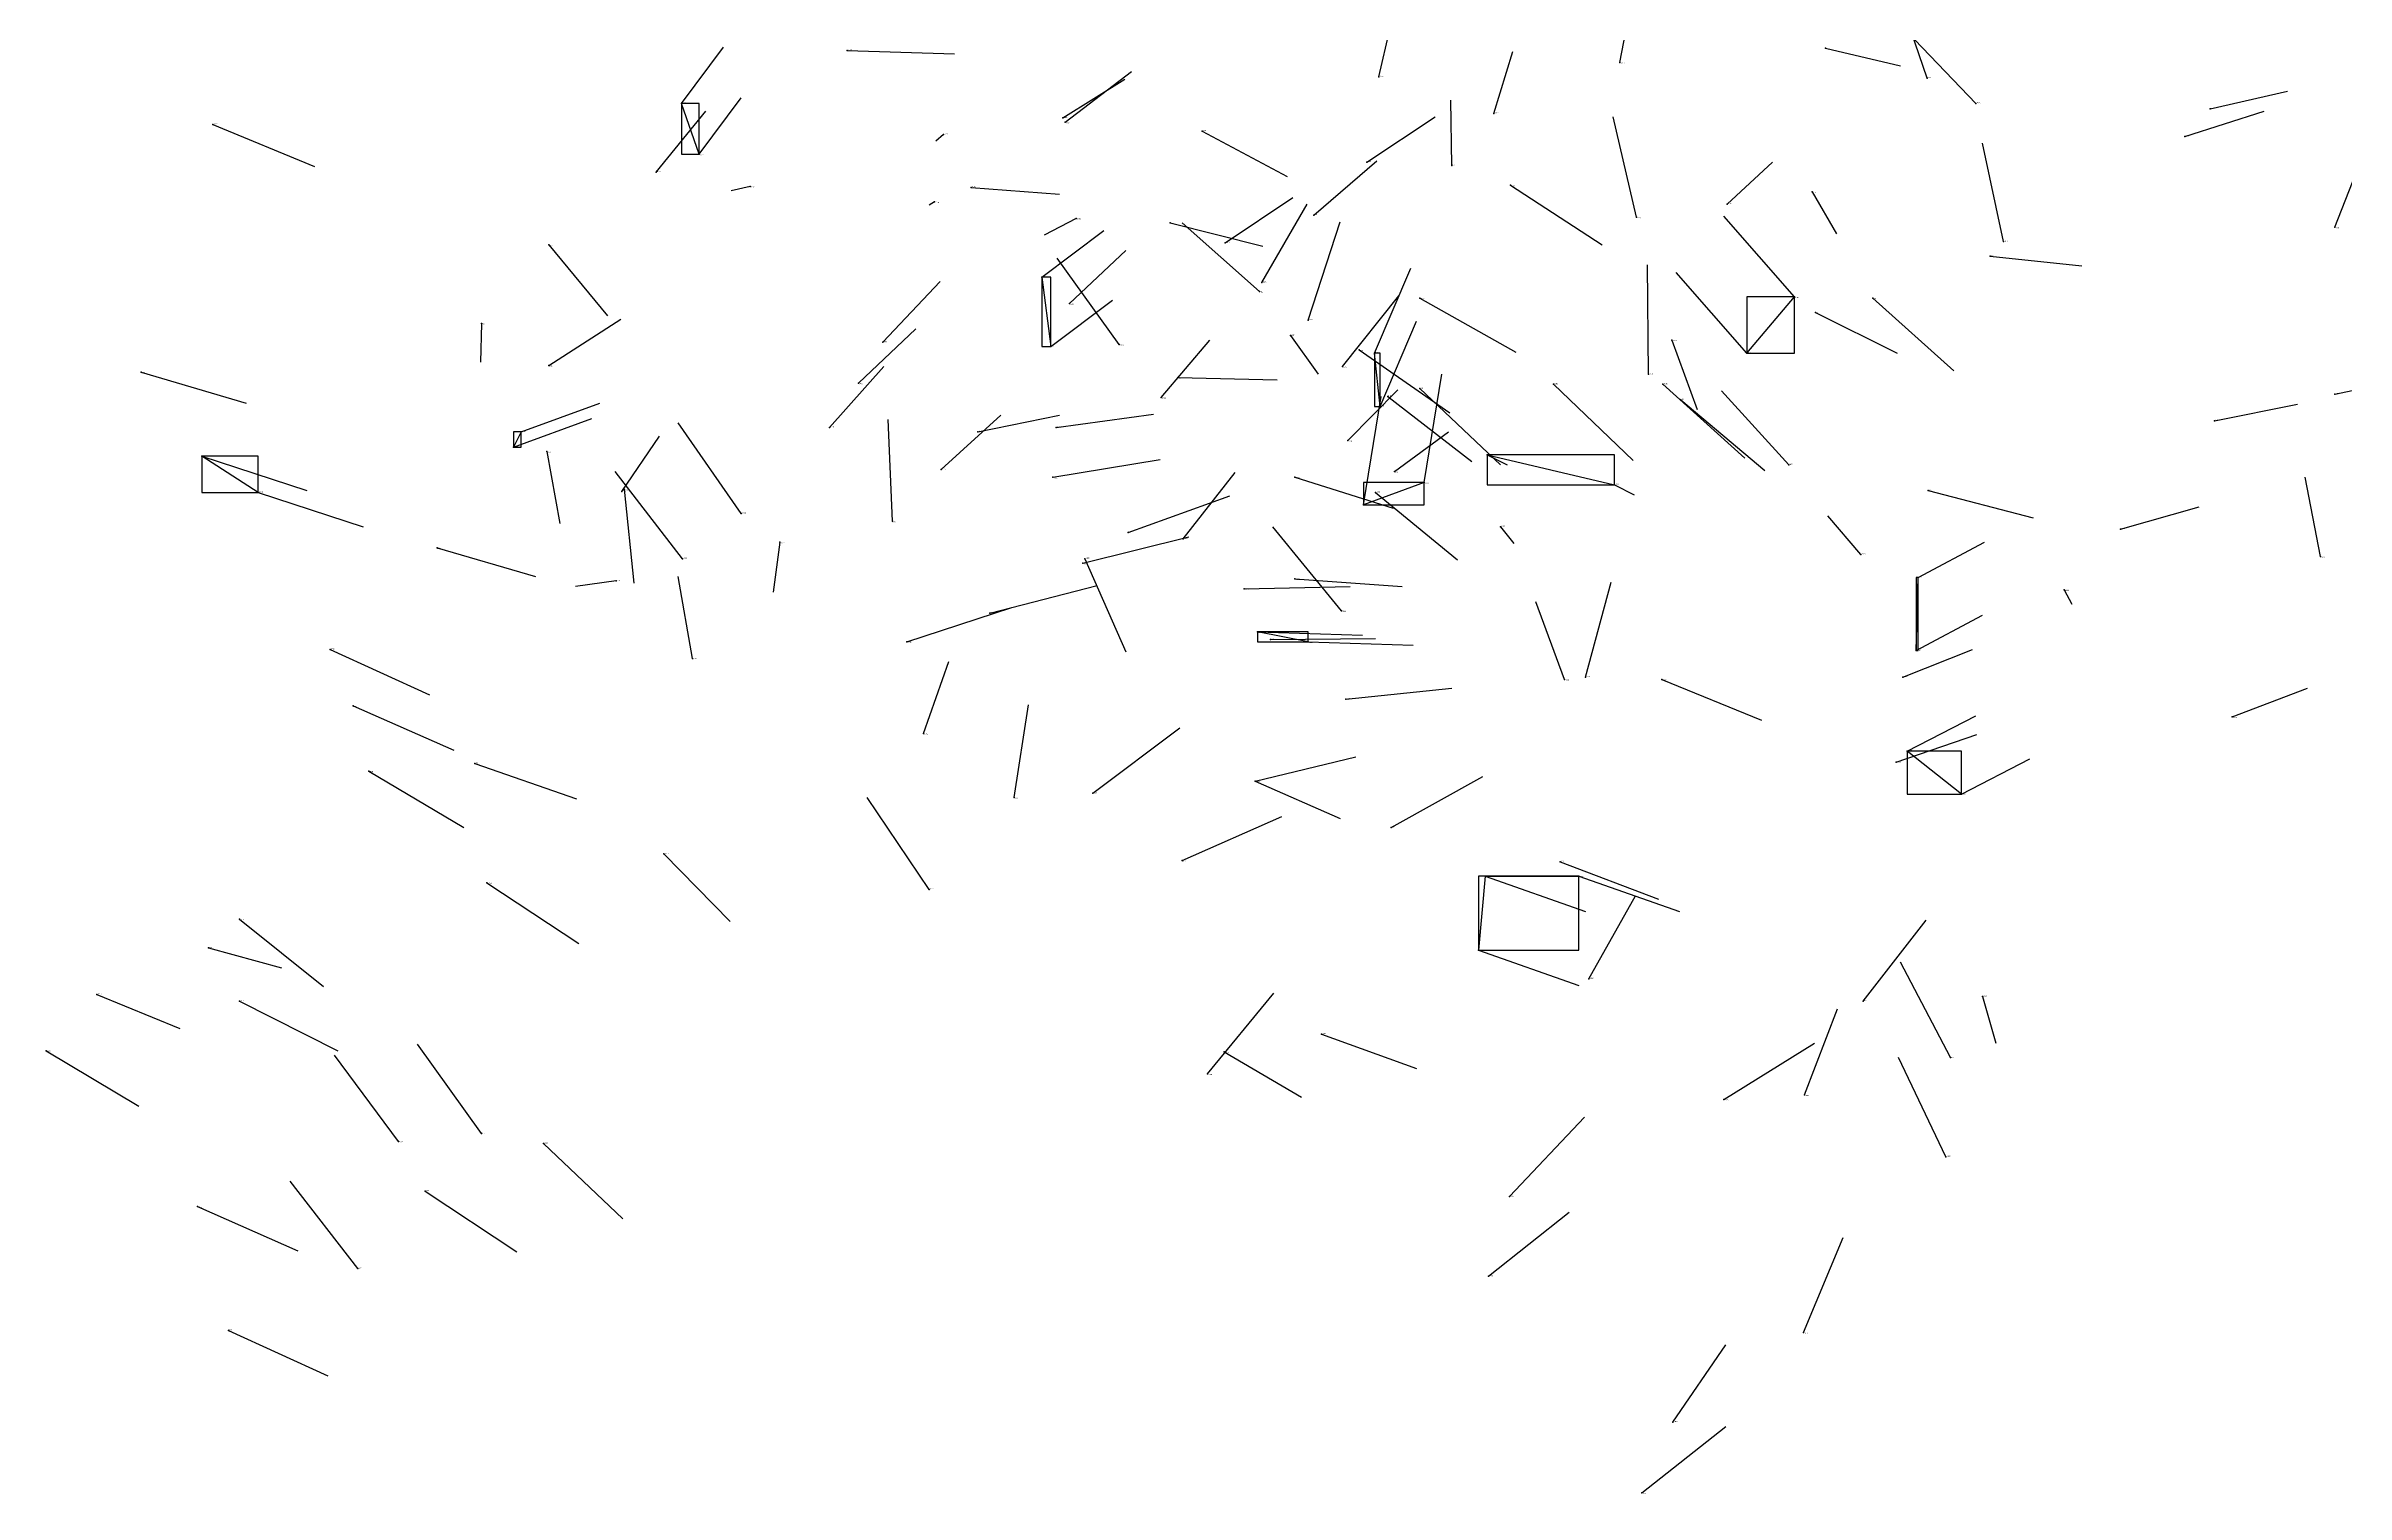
# Model space of a CAD drawing. Extents: x 59.1 to 70.8, y 600.3 to 605.1.
# Drawn here: x 61.205 to 63.286, y 600.986 to 602.296 of the extents above; entities that cross this region are included whole.
import ezdxf

# ---------------------------------------------------------------- set-up
doc = ezdxf.new("R2010")
doc.units = 0
for name, color, linetype in [('Clients', 3, 'CONTINUOUS'), ('Facilities', 3, 'CONTINUOUS'), ('Facilities_lines', 3, 'CONTINUOUS'), ('Min_max_boxes', 1, 'CONTINUOUS'), ('Normals', 1, 'CONTINUOUS'), ('Source_points', 5, 'CONTINUOUS'), ('Text', 3, 'CONTINUOUS')]:
    doc.layers.add(name, color=color, linetype=linetype)

msp = doc.modelspace()

# ---------------------------------------------------------------- linework, layer by layer
at = {"layer": 'Clients', "color": 5}
for p in [(61.78, 602.244, 458.805), (62.787, 602.069, 458.669), (62.114, 602.024, 458.801), (62.407, 602.018, 460.624), (61.346, 601.925, 459.551), (61.628, 601.933, 459.005), (62.624, 601.899, 461.866), (62.397, 601.881, 458.419), (62.899, 601.815, 460.509), (62.301, 601.766, 461.621), (62.889, 601.658, 460.493), (62.592, 601.545, 457.877), (62.501, 601.478, 457.822)]:
    msp.add_point(p, dxfattribs=at)
at = {"layer": 'Facilities', "color": 3}
for p in [(61.93, 602.292, 461.202), (62.815, 602.294, 460.371), (62.629, 602.281, 458.051), (62.411, 602.268, 461.742), (62.907, 602.267, 461.394), (62.125, 602.231, 458.5), (62.515, 602.235, 458.077), (62.951, 602.244, 461.004), (63.163, 602.239, 460.118), (61.356, 602.225, 459.602), (62.017, 602.216, 459.659), (62.127, 602.227, 458.425), (62.251, 602.219, 460.92), (63.14, 602.214, 460.165), (61.796, 602.198, 458.759), (62.4, 602.191, 458.307), (62.477, 602.188, 458.185), (61.757, 602.182, 458.833), (61.842, 602.169, 459.778), (62.042, 602.168, 459.497), (62.53, 602.17, 461.911), (62.009, 602.155, 459.75), (62.726, 602.153, 460.43), (62.803, 602.164, 461.878), (62.137, 602.14, 459.883), (62.222, 602.136, 461.732), (62.352, 602.143, 458.375), (62.644, 602.141, 461.227), (63.276, 602.132, 461.309), (61.66, 602.116, 459.534), (62.272, 602.118, 458.424), (62.964, 602.106, 460.396), (62.976, 602.119, 461.654), (62.106, 602.087, 458.8), (62.131, 602.063, 458.804), (62.303, 602.074, 460.029), (62.305, 602.082, 458.364), (62.448, 602.068, 461.451), (62.858, 602.068, 461.125), (61.599, 602.045, 459.723), (62.347, 602.048, 458.367), (62.806, 602.055, 460.506), (61.962, 602.028, 458.788), (62.176, 602.026, 460.082), (62.331, 602.034, 459.611), (62.393, 602.021, 461.694), (62.676, 602.03, 460.581), (61.291, 602.001, 459.679), (61.66, 602.007, 458.996), (62.378, 602.006, 458.521), (62.744, 602.018, 458.638), (61.94, 601.991, 458.681), (62.229, 601.996, 460.694), (62.419, 601.979, 461.135), (62.448, 601.986, 461.469), (62.569, 601.99, 461.728), (62.655, 601.999, 458.671), (62.668, 601.99, 461.32), (63.276, 601.981, 460.005), (62.214, 601.978, 458.758), (62.412, 601.97, 460.598), (62.684, 601.976, 461.249), (61.635, 601.947, 459.05), (61.914, 601.951, 458.726), (62.048, 601.947, 459.507), (62.119, 601.951, 460.671), (62.383, 601.939, 460.643), (63.167, 601.957, 460.173), (61.658, 601.929, 459.683), (62.509, 601.926, 461.925), (62.782, 601.917, 458.604), (62.015, 601.913, 458.625), (62.116, 601.906, 461.016), (62.335, 601.906, 461.063), (62.425, 601.911, 460.67), (62.452, 601.901, 458.489), (61.397, 601.892, 459.53), (61.726, 601.893, 458.812), (61.728, 601.895, 459.067), (62.408, 601.892, 459.559), (62.908, 601.894, 460.806), (61.834, 601.873, 459.247), (61.971, 601.866, 459.384), (62.184, 601.856, 460.812), (62.521, 601.861, 461.986), (63.082, 601.859, 460.233), (61.559, 601.842, 459.112), (61.869, 601.847, 459.895), (62.234, 601.85, 460.73), (62.847, 601.836, 462.016), (63.263, 601.834, 461.783), (61.781, 601.832, 459.207), (62.143, 601.828, 461.024), (62.145, 601.832, 459.459), (62.335, 601.814, 461.763), (61.721, 601.812, 459.876), (62.289, 601.805, 461.749), (63.031, 601.804, 461.457), (62.059, 601.783, 460.964), (62.377, 601.785, 459.538), (61.462, 601.75, 459.206), (61.984, 601.757, 461.002), (62.313, 601.759, 461.545), (62.347, 601.757, 461.637), (61.79, 601.742, 459.648), (62.897, 601.749, 460.51), (62.579, 601.723, 458.185), (62.598, 601.725, 458.466), (62.667, 601.723, 458.213), (62.885, 601.725, 460.578), (61.483, 601.699, 459.552), (62.381, 601.705, 461.506), (63.183, 601.689, 460.049), (61.999, 601.674, 458.91), (61.593, 601.647, 459.436), (62.879, 601.648, 460.653), (61.497, 601.64, 459.215), (62.299, 601.631, 457.94), (62.299, 601.631, 461.577), (62.081, 601.616, 458.949), (62.152, 601.62, 460.896), (62.938, 601.619, 460.445), (62.422, 601.589, 461.178), (61.764, 601.565, 459.684), (62.233, 601.559, 461.127), (62.507, 601.545, 457.848), (62.575, 601.558, 458.025), (61.604, 601.539, 459.344), (62.004, 601.533, 459.336), (61.38, 601.506, 459.383), (61.352, 601.48, 459.026), (61.251, 601.438, 459.086), (62.601, 601.452, 460.875), (61.38, 601.432, 459.475), (62.849, 601.432, 460.914), (62.957, 601.436, 461.527), (62.359, 601.402, 457.751), (61.205, 601.387, 459.177), (62.271, 601.386, 457.796), (62.928, 601.381, 461.378), (62.256, 601.366, 460.915), (62.723, 601.343, 461.499), (62.796, 601.347, 460.732), (61.524, 601.305, 459.168), (61.599, 601.312, 459.173), (61.655, 601.303, 459.182), (62.924, 601.291, 461.341), (61.548, 601.26, 460.014), (62.529, 601.255, 461.162), (61.342, 601.246, 459.623), (61.487, 601.19, 459.196), (62.51, 601.183, 461.583), (61.37, 601.134, 460.074), (62.795, 601.132, 461.176), (62.677, 601.051, 461.77), (62.649, 600.987, 461.601)]:
    msp.add_point(p, dxfattribs=at)
at = {"layer": 'Facilities_lines', "color": 3}
for p, q in [((61.796, 602.198, 458.759), (61.78, 602.244, 458.805)), ((62.106, 602.087, 458.8), (62.114, 602.024, 458.801)), ((62.744, 602.018, 458.638), (62.787, 602.069, 458.669)), ((62.412, 601.97, 460.598), (62.407, 602.018, 460.624)), ((61.635, 601.947, 459.05), (61.628, 601.933, 459.005)), ((61.397, 601.892, 459.53), (61.346, 601.925, 459.551)), ((62.509, 601.926, 461.925), (62.624, 601.899, 461.866)), ((62.452, 601.901, 458.489), (62.397, 601.881, 458.419)), ((62.897, 601.749, 460.51), (62.899, 601.815, 460.509)), ((62.347, 601.757, 461.637), (62.301, 601.766, 461.621)), ((62.938, 601.619, 460.445), (62.889, 601.658, 460.493)), ((62.507, 601.545, 457.848), (62.501, 601.478, 457.822)), ((62.507, 601.545, 457.848), (62.592, 601.545, 457.877))]:
    msp.add_line(p, q, dxfattribs=at)
at = {"layer": 'Min_max_boxes', "color": 1}
for p, q in [((61.796, 602.244, 458.759), (61.78, 602.244, 458.759)), ((61.78, 602.244, 458.759), (61.78, 602.198, 458.759)), ((61.796, 602.244, 458.805), (61.78, 602.244, 458.805)), ((61.78, 602.244, 458.805), (61.78, 602.198, 458.805)), ((61.78, 602.244, 458.759), (61.78, 602.244, 458.805)), ((61.796, 602.198, 458.759), (61.796, 602.244, 458.759)), ((61.796, 602.198, 458.805), (61.796, 602.244, 458.805)), ((61.796, 602.244, 458.759), (61.796, 602.244, 458.805)), ((61.78, 602.198, 458.759), (61.796, 602.198, 458.759)), ((61.78, 602.198, 458.805), (61.796, 602.198, 458.805)), ((61.78, 602.198, 458.759), (61.78, 602.198, 458.805)), ((61.796, 602.198, 458.759), (61.796, 602.198, 458.805)), ((62.114, 602.087, 458.8), (62.106, 602.087, 458.8)), ((62.106, 602.087, 458.8), (62.106, 602.024, 458.8)), ((62.114, 602.087, 458.801), (62.106, 602.087, 458.801)), ((62.106, 602.087, 458.801), (62.106, 602.024, 458.801)), ((62.106, 602.087, 458.8), (62.106, 602.087, 458.801)), ((62.114, 602.024, 458.8), (62.114, 602.087, 458.8)), ((62.114, 602.024, 458.801), (62.114, 602.087, 458.801)), ((62.114, 602.087, 458.8), (62.114, 602.087, 458.801)), ((62.787, 602.069, 458.638), (62.744, 602.069, 458.638)), ((62.744, 602.069, 458.638), (62.744, 602.018, 458.638)), ((62.787, 602.069, 458.669), (62.744, 602.069, 458.669)), ((62.744, 602.069, 458.669), (62.744, 602.018, 458.669)), ((62.744, 602.069, 458.638), (62.744, 602.069, 458.669)), ((62.787, 602.018, 458.638), (62.787, 602.069, 458.638)), ((62.787, 602.018, 458.669), (62.787, 602.069, 458.669)), ((62.787, 602.069, 458.638), (62.787, 602.069, 458.669)), ((62.106, 602.024, 458.8), (62.114, 602.024, 458.8)), ((62.106, 602.024, 458.801), (62.114, 602.024, 458.801)), ((62.106, 602.024, 458.8), (62.106, 602.024, 458.801)), ((62.114, 602.024, 458.8), (62.114, 602.024, 458.801)), ((62.412, 602.018, 460.598), (62.407, 602.018, 460.598)), ((62.407, 602.018, 460.598), (62.407, 601.97, 460.598)), ((62.412, 602.018, 460.624), (62.407, 602.018, 460.624)), ((62.407, 602.018, 460.624), (62.407, 601.97, 460.624)), ((62.407, 602.018, 460.598), (62.407, 602.018, 460.624)), ((62.412, 601.97, 460.598), (62.412, 602.018, 460.598)), ((62.412, 601.97, 460.624), (62.412, 602.018, 460.624)), ((62.412, 602.018, 460.598), (62.412, 602.018, 460.624)), ((62.744, 602.018, 458.638), (62.787, 602.018, 458.638)), ((62.744, 602.018, 458.669), (62.787, 602.018, 458.669)), ((62.744, 602.018, 458.638), (62.744, 602.018, 458.669)), ((62.787, 602.018, 458.638), (62.787, 602.018, 458.669)), ((62.407, 601.97, 460.598), (62.412, 601.97, 460.598)), ((62.407, 601.97, 460.624), (62.412, 601.97, 460.624)), ((62.407, 601.97, 460.598), (62.407, 601.97, 460.624)), ((62.412, 601.97, 460.598), (62.412, 601.97, 460.624)), ((61.635, 601.947, 459.005), (61.628, 601.947, 459.005)), ((61.628, 601.947, 459.005), (61.628, 601.933, 459.005)), ((61.635, 601.947, 459.05), (61.628, 601.947, 459.05)), ((61.628, 601.947, 459.05), (61.628, 601.933, 459.05)), ((61.628, 601.947, 459.005), (61.628, 601.947, 459.05)), ((61.635, 601.933, 459.005), (61.635, 601.947, 459.005)), ((61.635, 601.933, 459.05), (61.635, 601.947, 459.05)), ((61.635, 601.947, 459.005), (61.635, 601.947, 459.05)), ((61.397, 601.925, 459.53), (61.346, 601.925, 459.53)), ((61.346, 601.925, 459.53), (61.346, 601.892, 459.53)), ((61.397, 601.925, 459.551), (61.346, 601.925, 459.551)), ((61.346, 601.925, 459.551), (61.346, 601.892, 459.551)), ((61.346, 601.925, 459.53), (61.346, 601.925, 459.551)), ((61.397, 601.892, 459.53), (61.397, 601.925, 459.53)), ((61.397, 601.892, 459.551), (61.397, 601.925, 459.551)), ((61.397, 601.925, 459.53), (61.397, 601.925, 459.551)), ((61.628, 601.933, 459.005), (61.635, 601.933, 459.005)), ((61.628, 601.933, 459.05), (61.635, 601.933, 459.05)), ((61.628, 601.933, 459.005), (61.628, 601.933, 459.05)), ((61.635, 601.933, 459.005), (61.635, 601.933, 459.05)), ((62.624, 601.926, 461.866), (62.509, 601.926, 461.866)), ((62.509, 601.926, 461.866), (62.509, 601.899, 461.866)), ((62.624, 601.926, 461.925), (62.509, 601.926, 461.925)), ((62.509, 601.926, 461.925), (62.509, 601.899, 461.925)), ((62.509, 601.926, 461.866), (62.509, 601.926, 461.925)), ((62.624, 601.899, 461.866), (62.624, 601.926, 461.866)), ((62.624, 601.899, 461.925), (62.624, 601.926, 461.925)), ((62.624, 601.926, 461.866), (62.624, 601.926, 461.925)), ((62.452, 601.901, 458.419), (62.397, 601.901, 458.419)), ((62.397, 601.901, 458.419), (62.397, 601.881, 458.419)), ((62.452, 601.901, 458.489), (62.397, 601.901, 458.489)), ((62.397, 601.901, 458.489), (62.397, 601.881, 458.489)), ((62.397, 601.901, 458.419), (62.397, 601.901, 458.489)), ((62.452, 601.881, 458.419), (62.452, 601.901, 458.419)), ((62.452, 601.881, 458.489), (62.452, 601.901, 458.489)), ((62.452, 601.901, 458.419), (62.452, 601.901, 458.489)), ((62.509, 601.899, 461.866), (62.624, 601.899, 461.866)), ((62.509, 601.899, 461.925), (62.624, 601.899, 461.925)), ((62.509, 601.899, 461.866), (62.509, 601.899, 461.925)), ((62.624, 601.899, 461.866), (62.624, 601.899, 461.925)), ((61.346, 601.892, 459.53), (61.397, 601.892, 459.53)), ((61.346, 601.892, 459.551), (61.397, 601.892, 459.551)), ((61.346, 601.892, 459.53), (61.346, 601.892, 459.551)), ((61.397, 601.892, 459.53), (61.397, 601.892, 459.551)), ((62.397, 601.881, 458.419), (62.452, 601.881, 458.419)), ((62.397, 601.881, 458.489), (62.452, 601.881, 458.489)), ((62.397, 601.881, 458.419), (62.397, 601.881, 458.489)), ((62.452, 601.881, 458.419), (62.452, 601.881, 458.489)), ((62.899, 601.815, 460.509), (62.897, 601.815, 460.509)), ((62.897, 601.815, 460.509), (62.897, 601.749, 460.509)), ((62.899, 601.815, 460.51), (62.897, 601.815, 460.51)), ((62.897, 601.815, 460.51), (62.897, 601.749, 460.51)), ((62.897, 601.815, 460.509), (62.897, 601.815, 460.51)), ((62.899, 601.749, 460.509), (62.899, 601.815, 460.509)), ((62.899, 601.749, 460.51), (62.899, 601.815, 460.51)), ((62.899, 601.815, 460.509), (62.899, 601.815, 460.51)), ((62.347, 601.766, 461.621), (62.301, 601.766, 461.621)), ((62.301, 601.766, 461.621), (62.301, 601.757, 461.621)), ((62.347, 601.766, 461.637), (62.301, 601.766, 461.637)), ((62.301, 601.766, 461.637), (62.301, 601.757, 461.637)), ((62.301, 601.766, 461.621), (62.301, 601.766, 461.637)), ((62.301, 601.757, 461.621), (62.347, 601.757, 461.621)), ((62.301, 601.757, 461.637), (62.347, 601.757, 461.637)), ((62.301, 601.757, 461.621), (62.301, 601.757, 461.637)), ((62.347, 601.757, 461.621), (62.347, 601.766, 461.621)), ((62.347, 601.757, 461.637), (62.347, 601.766, 461.637)), ((62.347, 601.766, 461.621), (62.347, 601.766, 461.637)), ((62.347, 601.757, 461.621), (62.347, 601.757, 461.637)), ((62.897, 601.749, 460.509), (62.899, 601.749, 460.509)), ((62.897, 601.749, 460.51), (62.899, 601.749, 460.51)), ((62.897, 601.749, 460.509), (62.897, 601.749, 460.51)), ((62.899, 601.749, 460.509), (62.899, 601.749, 460.51)), ((62.938, 601.658, 460.445), (62.889, 601.658, 460.445)), ((62.889, 601.658, 460.445), (62.889, 601.619, 460.445)), ((62.938, 601.658, 460.493), (62.889, 601.658, 460.493)), ((62.889, 601.658, 460.493), (62.889, 601.619, 460.493)), ((62.889, 601.658, 460.445), (62.889, 601.658, 460.493)), ((62.938, 601.619, 460.445), (62.938, 601.658, 460.445)), ((62.938, 601.619, 460.493), (62.938, 601.658, 460.493)), ((62.938, 601.658, 460.445), (62.938, 601.658, 460.493)), ((62.889, 601.619, 460.445), (62.938, 601.619, 460.445)), ((62.889, 601.619, 460.493), (62.938, 601.619, 460.493)), ((62.889, 601.619, 460.445), (62.889, 601.619, 460.493)), ((62.938, 601.619, 460.445), (62.938, 601.619, 460.493)), ((62.592, 601.545, 457.822), (62.501, 601.545, 457.822)), ((62.501, 601.545, 457.822), (62.501, 601.478, 457.822)), ((62.592, 601.545, 457.877), (62.501, 601.545, 457.877)), ((62.501, 601.545, 457.877), (62.501, 601.478, 457.877)), ((62.501, 601.545, 457.822), (62.501, 601.545, 457.877)), ((62.592, 601.478, 457.822), (62.592, 601.545, 457.822)), ((62.592, 601.478, 457.877), (62.592, 601.545, 457.877)), ((62.592, 601.545, 457.822), (62.592, 601.545, 457.877)), ((62.501, 601.478, 457.822), (62.592, 601.478, 457.822)), ((62.501, 601.478, 457.877), (62.592, 601.478, 457.877)), ((62.501, 601.478, 457.822), (62.501, 601.478, 457.877)), ((62.592, 601.478, 457.822), (62.592, 601.478, 457.877))]:
    msp.add_line(p, q, dxfattribs=at)
at = {"layer": 'Normals', "color": 1}
for p, q in [((62.907, 602.267, 461.394), (62.876, 602.357, 461.425)), ((62.629, 602.281, 458.051), (62.64, 602.339, 458.132)), ((62.951, 602.244, 461.004), (62.882, 602.316, 460.995)), ((61.78, 602.244, 458.805), (61.818, 602.295, 458.882)), ((61.93, 602.292, 461.202), (62.027, 602.289, 461.176)), ((62.411, 602.268, 461.742), (62.421, 602.311, 461.832)), ((62.515, 602.235, 458.077), (62.532, 602.291, 458.158)), ((62.815, 602.294, 460.371), (62.883, 602.278, 460.443)), ((62.127, 602.227, 458.425), (62.187, 602.273, 458.491)), ((62.125, 602.231, 458.5), (62.181, 602.266, 458.575)), ((63.163, 602.239, 460.118), (63.233, 602.255, 460.187)), ((61.757, 602.182, 458.833), (61.802, 602.237, 458.904)), ((61.796, 602.198, 458.759), (61.834, 602.249, 458.836)), ((62.4, 602.191, 458.307), (62.462, 602.232, 458.374)), ((62.477, 602.188, 458.185), (62.476, 602.247, 458.266)), ((62.644, 602.141, 461.227), (62.623, 602.232, 461.261)), ((63.14, 602.214, 460.165), (63.212, 602.237, 460.231)), ((61.356, 602.225, 459.602), (61.448, 602.187, 459.612)), ((62.017, 602.216, 459.659), (62.01, 602.21, 459.759)), ((62.251, 602.219, 460.92), (62.328, 602.178, 460.97)), ((62.976, 602.119, 461.654), (62.957, 602.208, 461.696)), ((63.276, 602.132, 461.309), (63.311, 602.222, 461.334)), ((62.352, 602.143, 458.375), (62.409, 602.192, 458.441)), ((62.726, 602.153, 460.43), (62.767, 602.191, 460.513)), ((61.842, 602.169, 459.778), (61.825, 602.165, 459.877)), ((62.042, 602.168, 459.497), (62.122, 602.162, 459.438)), ((62.53, 602.17, 461.911), (62.613, 602.116, 461.926)), ((62.009, 602.155, 459.75), (62.004, 602.152, 459.85)), ((62.272, 602.118, 458.424), (62.333, 602.159, 458.492)), ((62.305, 602.082, 458.364), (62.346, 602.153, 458.421)), ((62.803, 602.164, 461.878), (62.825, 602.126, 461.968)), ((62.106, 602.087, 458.8), (62.162, 602.129, 458.871)), ((62.137, 602.14, 459.883), (62.108, 602.125, 459.978)), ((62.222, 602.136, 461.732), (62.306, 602.115, 461.682)), ((62.303, 602.074, 460.029), (62.233, 602.136, 460.066)), ((62.347, 602.048, 458.367), (62.376, 602.137, 458.403)), ((62.787, 602.069, 458.669), (62.723, 602.142, 458.647)), ((61.66, 602.116, 459.534), (61.713, 602.052, 459.589)), ((62.176, 602.026, 460.082), (62.12, 602.104, 460.11)), ((62.131, 602.063, 458.804), (62.182, 602.111, 458.876)), ((62.964, 602.106, 460.396), (63.047, 602.097, 460.451)), ((61.962, 602.028, 458.788), (62.014, 602.083, 458.853)), ((62.407, 602.018, 460.624), (62.44, 602.095, 460.679)), ((62.655, 601.999, 458.671), (62.654, 602.098, 458.661)), ((62.744, 602.018, 458.638), (62.68, 602.091, 458.616)), ((62.114, 602.024, 458.801), (62.17, 602.066, 458.872)), ((62.378, 602.006, 458.521), (62.429, 602.07, 458.579)), ((62.448, 602.068, 461.451), (62.535, 602.019, 461.46)), ((62.858, 602.068, 461.125), (62.931, 602.002, 461.142)), ((61.599, 602.045, 459.723), (61.598, 602.01, 459.817)), ((61.66, 602.007, 458.996), (61.725, 602.049, 459.06)), ((62.412, 601.97, 460.598), (62.445, 602.047, 460.653)), ((62.806, 602.055, 460.506), (62.88, 602.018, 460.562)), ((61.94, 601.991, 458.681), (61.992, 602.04, 458.751)), ((62.214, 601.978, 458.758), (62.258, 602.03, 458.831)), ((62.331, 602.034, 459.611), (62.356, 601.999, 459.701)), ((62.393, 602.021, 461.694), (62.475, 601.964, 461.69)), ((62.676, 602.03, 460.581), (62.699, 601.967, 460.655)), ((61.291, 602.001, 459.679), (61.386, 601.973, 459.667)), ((61.914, 601.951, 458.726), (61.963, 602.006, 458.794)), ((62.229, 601.996, 460.694), (62.319, 601.994, 460.737)), ((62.383, 601.939, 460.643), (62.428, 601.985, 460.72)), ((62.397, 601.881, 458.419), (62.413, 601.979, 458.407)), ((62.419, 601.979, 461.135), (62.495, 601.92, 461.109)), ((62.448, 601.986, 461.469), (62.521, 601.917, 461.467)), ((62.452, 601.901, 458.489), (62.468, 601.999, 458.477)), ((62.569, 601.99, 461.728), (62.641, 601.921, 461.727)), ((62.668, 601.99, 461.32), (62.742, 601.923, 461.324)), ((62.782, 601.917, 458.604), (62.721, 601.984, 458.562)), ((63.276, 601.981, 460.005), (63.357, 601.998, 460.062)), ((61.628, 601.933, 459.005), (61.699, 601.959, 459.07)), ((61.635, 601.947, 459.05), (61.706, 601.973, 459.115)), ((61.971, 601.866, 459.384), (61.967, 601.958, 459.345)), ((62.015, 601.913, 458.625), (62.069, 601.962, 458.693)), ((62.048, 601.947, 459.507), (62.122, 601.962, 459.441)), ((62.119, 601.951, 460.671), (62.207, 601.963, 460.717)), ((62.684, 601.976, 461.249), (62.76, 601.912, 461.264)), ((63.167, 601.957, 460.173), (63.242, 601.972, 460.238)), ((61.726, 601.893, 458.812), (61.76, 601.943, 458.891)), ((61.834, 601.873, 459.247), (61.777, 601.955, 459.249)), ((62.425, 601.911, 460.67), (62.474, 601.947, 460.75)), ((61.346, 601.925, 459.551), (61.441, 601.894, 459.555)), ((61.658, 601.929, 459.683), (61.67, 601.864, 459.758)), ((62.116, 601.906, 461.016), (62.213, 601.922, 460.999)), ((62.509, 601.926, 461.925), (62.527, 601.917, 462.023)), ((61.781, 601.832, 459.207), (61.72, 601.911, 459.215)), ((62.234, 601.85, 460.73), (62.281, 601.91, 460.795)), ((62.335, 601.906, 461.063), (62.424, 601.878, 461.027)), ((62.624, 601.899, 461.866), (62.642, 601.89, 461.964)), ((63.263, 601.834, 461.783), (63.249, 601.906, 461.851)), ((61.397, 601.892, 459.53), (61.492, 601.861, 459.534)), ((61.728, 601.895, 459.067), (61.737, 601.81, 459.016)), ((62.184, 601.856, 460.812), (62.276, 601.889, 460.792)), ((62.408, 601.892, 459.559), (62.482, 601.831, 459.586)), ((62.908, 601.894, 460.806), (63.003, 601.869, 460.824)), ((63.082, 601.859, 460.233), (63.153, 601.879, 460.3)), ((62.377, 601.785, 459.538), (62.315, 601.861, 459.519)), ((62.521, 601.861, 461.986), (62.533, 601.846, 462.084)), ((62.847, 601.836, 462.016), (62.817, 601.871, 462.105)), ((61.559, 601.842, 459.112), (61.648, 601.816, 459.15)), ((61.869, 601.847, 459.895), (61.863, 601.802, 459.984)), ((62.143, 601.828, 461.024), (62.239, 601.852, 461.011)), ((62.899, 601.815, 460.509), (62.959, 601.847, 460.582)), ((61.79, 601.742, 459.648), (61.777, 601.816, 459.582)), ((62.145, 601.832, 459.459), (62.182, 601.748, 459.499)), ((62.335, 601.814, 461.763), (62.432, 601.807, 461.741)), ((61.721, 601.812, 459.876), (61.684, 601.807, 459.969)), ((62.059, 601.783, 460.964), (62.156, 601.808, 460.965)), ((62.289, 601.805, 461.749), (62.385, 601.807, 461.722)), ((62.579, 601.723, 458.185), (62.553, 601.793, 458.118)), ((62.598, 601.725, 458.466), (62.621, 601.811, 458.421)), ((63.031, 601.804, 461.457), (63.038, 601.791, 461.556)), ((61.984, 601.757, 461.002), (62.079, 601.788, 461.001)), ((62.897, 601.749, 460.51), (62.957, 601.781, 460.583)), ((61.462, 601.75, 459.206), (61.552, 601.709, 459.222)), ((62.301, 601.766, 461.621), (62.396, 601.763, 461.589)), ((62.313, 601.759, 461.545), (62.408, 601.76, 461.512)), ((62.347, 601.757, 461.637), (62.442, 601.754, 461.605)), ((62.885, 601.725, 460.578), (62.948, 601.75, 460.652)), ((61.999, 601.674, 458.91), (62.022, 601.739, 458.982)), ((62.381, 601.705, 461.506), (62.477, 601.715, 461.481)), ((62.667, 601.723, 458.213), (62.757, 601.686, 458.238)), ((63.183, 601.689, 460.049), (63.251, 601.715, 460.117)), ((61.483, 601.699, 459.552), (61.574, 601.659, 459.564)), ((62.081, 601.616, 458.949), (62.094, 601.7, 459.002)), ((62.889, 601.658, 460.493), (62.951, 601.69, 460.565)), ((62.152, 601.62, 460.896), (62.231, 601.679, 460.914)), ((62.879, 601.648, 460.653), (62.952, 601.673, 460.717)), ((61.593, 601.647, 459.436), (61.685, 601.615, 459.459)), ((62.299, 601.631, 461.577), (62.39, 601.653, 461.541)), ((62.938, 601.619, 460.445), (63, 601.651, 460.517)), ((61.497, 601.64, 459.215), (61.583, 601.589, 459.207)), ((62.299, 601.631, 457.94), (62.376, 601.597, 457.993)), ((62.422, 601.589, 461.178), (62.505, 601.635, 461.148)), ((62.004, 601.533, 459.336), (61.948, 601.616, 459.33)), ((62.233, 601.559, 461.127), (62.323, 601.599, 461.11)), ((61.764, 601.565, 459.684), (61.824, 601.504, 459.736)), ((62.507, 601.545, 457.848), (62.598, 601.513, 457.873)), ((62.575, 601.558, 458.025), (62.664, 601.524, 458.055)), ((62.592, 601.545, 457.877), (62.683, 601.513, 457.902)), ((61.604, 601.539, 459.344), (61.687, 601.484, 459.356)), ((62.601, 601.452, 460.875), (62.643, 601.527, 460.926)), ((61.38, 601.506, 459.383), (61.456, 601.445, 459.405)), ((62.849, 601.432, 460.914), (62.906, 601.505, 460.953)), ((61.352, 601.48, 459.026), (61.418, 601.462, 459.099)), ((62.501, 601.478, 457.822), (62.592, 601.446, 457.847)), ((62.928, 601.381, 461.378), (62.883, 601.467, 461.353)), ((61.251, 601.438, 459.086), (61.326, 601.407, 459.144)), ((62.256, 601.366, 460.915), (62.316, 601.439, 460.947)), ((61.38, 601.432, 459.475), (61.469, 601.387, 459.471)), ((62.796, 601.347, 460.732), (62.826, 601.425, 460.787)), ((62.957, 601.436, 461.527), (62.969, 601.394, 461.617)), ((62.359, 601.402, 457.751), (62.445, 601.371, 457.791)), ((61.205, 601.387, 459.177), (61.289, 601.337, 459.2)), ((61.524, 601.305, 459.168), (61.466, 601.383, 459.189)), ((61.599, 601.312, 459.173), (61.541, 601.393, 459.182)), ((62.271, 601.386, 457.796), (62.341, 601.345, 457.855)), ((62.723, 601.343, 461.499), (62.805, 601.394, 461.472)), ((62.924, 601.291, 461.341), (62.881, 601.381, 461.346)), ((62.529, 601.255, 461.162), (62.597, 601.327, 461.174)), ((61.655, 601.303, 459.182), (61.727, 601.235, 459.174)), ((61.487, 601.19, 459.196), (61.426, 601.269, 459.203)), ((61.548, 601.26, 460.014), (61.631, 601.205, 460.022)), ((61.342, 601.246, 459.623), (61.433, 601.206, 459.608)), ((62.51, 601.183, 461.583), (62.583, 601.241, 461.547)), ((62.795, 601.132, 461.176), (62.831, 601.218, 461.212)), ((61.37, 601.134, 460.074), (61.46, 601.093, 460.058)), ((62.677, 601.051, 461.77), (62.725, 601.121, 461.717)), ((62.649, 600.987, 461.601), (62.725, 601.047, 461.574))]:
    msp.add_line(p, q, dxfattribs=at)
at = {"layer": 'Source_points', "color": 5}
for p in [(61.93, 602.292, 461.202), (62.815, 602.294, 460.371), (62.629, 602.281, 458.051), (62.411, 602.268, 461.742), (62.907, 602.267, 461.394), (61.78, 602.244, 458.805), (62.125, 602.231, 458.5), (62.515, 602.235, 458.077), (62.951, 602.244, 461.004), (63.163, 602.239, 460.118), (61.356, 602.225, 459.602), (62.017, 602.216, 459.659), (62.127, 602.227, 458.425), (62.251, 602.219, 460.92), (63.14, 602.214, 460.165), (61.796, 602.198, 458.759), (62.4, 602.191, 458.307), (62.477, 602.188, 458.185), (61.757, 602.182, 458.833), (61.842, 602.169, 459.778), (62.042, 602.168, 459.497), (62.53, 602.17, 461.911), (62.009, 602.155, 459.75), (62.726, 602.153, 460.43), (62.803, 602.164, 461.878), (62.137, 602.14, 459.883), (62.222, 602.136, 461.732), (62.352, 602.143, 458.375), (62.644, 602.141, 461.227), (63.276, 602.132, 461.309), (61.66, 602.116, 459.534), (62.272, 602.118, 458.424), (62.964, 602.106, 460.396), (62.976, 602.119, 461.654), (62.106, 602.087, 458.8), (62.131, 602.063, 458.804), (62.303, 602.074, 460.029), (62.305, 602.082, 458.364), (62.448, 602.068, 461.451), (62.787, 602.069, 458.669), (62.858, 602.068, 461.125), (61.599, 602.045, 459.723), (62.347, 602.048, 458.367), (62.806, 602.055, 460.506), (61.962, 602.028, 458.788), (62.114, 602.024, 458.801), (62.176, 602.026, 460.082), (62.331, 602.034, 459.611), (62.393, 602.021, 461.694), (62.676, 602.03, 460.581), (61.291, 602.001, 459.679), (61.66, 602.007, 458.996), (62.378, 602.006, 458.521), (62.407, 602.018, 460.624), (62.744, 602.018, 458.638), (61.94, 601.991, 458.681), (62.229, 601.996, 460.694), (62.419, 601.979, 461.135), (62.448, 601.986, 461.469), (62.569, 601.99, 461.728), (62.655, 601.999, 458.671), (62.668, 601.99, 461.32), (63.276, 601.981, 460.005), (62.214, 601.978, 458.758), (62.412, 601.97, 460.598), (62.684, 601.976, 461.249), (61.635, 601.947, 459.05), (61.914, 601.951, 458.726), (62.048, 601.947, 459.507), (62.119, 601.951, 460.671), (62.383, 601.939, 460.643), (63.167, 601.957, 460.173), (61.346, 601.925, 459.551), (61.628, 601.933, 459.005), (61.658, 601.929, 459.683), (62.509, 601.926, 461.925), (62.782, 601.917, 458.604), (62.015, 601.913, 458.625), (62.116, 601.906, 461.016), (62.335, 601.906, 461.063), (62.425, 601.911, 460.67), (62.452, 601.901, 458.489), (62.624, 601.899, 461.866), (61.397, 601.892, 459.53), (61.726, 601.893, 458.812), (61.728, 601.895, 459.067), (62.397, 601.881, 458.419), (62.408, 601.892, 459.559), (62.908, 601.894, 460.806), (61.834, 601.873, 459.247), (61.971, 601.866, 459.384), (62.184, 601.856, 460.812), (62.521, 601.861, 461.986), (63.082, 601.859, 460.233), (61.559, 601.842, 459.112), (61.869, 601.847, 459.895), (62.234, 601.85, 460.73), (62.847, 601.836, 462.016), (63.263, 601.834, 461.783), (61.781, 601.832, 459.207), (62.143, 601.828, 461.024), (62.145, 601.832, 459.459), (62.335, 601.814, 461.763), (62.899, 601.815, 460.509), (61.721, 601.812, 459.876), (62.289, 601.805, 461.749), (63.031, 601.804, 461.457), (62.059, 601.783, 460.964), (62.377, 601.785, 459.538), (61.462, 601.75, 459.206), (61.984, 601.757, 461.002), (62.301, 601.766, 461.621), (62.313, 601.759, 461.545), (62.347, 601.757, 461.637), (61.79, 601.742, 459.648), (62.897, 601.749, 460.51), (62.579, 601.723, 458.185), (62.598, 601.725, 458.466), (62.667, 601.723, 458.213), (62.885, 601.725, 460.578), (61.483, 601.699, 459.552), (62.381, 601.705, 461.506), (63.183, 601.689, 460.049), (61.999, 601.674, 458.91), (61.593, 601.647, 459.436), (62.879, 601.648, 460.653), (62.889, 601.658, 460.493), (61.497, 601.64, 459.215), (62.299, 601.631, 457.94), (62.299, 601.631, 461.577), (62.081, 601.616, 458.949), (62.152, 601.62, 460.896), (62.938, 601.619, 460.445), (62.422, 601.589, 461.178), (61.764, 601.565, 459.684), (62.233, 601.559, 461.127), (62.507, 601.545, 457.848), (62.575, 601.558, 458.025), (62.592, 601.545, 457.877), (61.604, 601.539, 459.344), (62.004, 601.533, 459.336), (61.38, 601.506, 459.383), (61.352, 601.48, 459.026), (62.501, 601.478, 457.822), (61.251, 601.438, 459.086), (62.601, 601.452, 460.875), (61.38, 601.432, 459.475), (62.849, 601.432, 460.914), (62.957, 601.436, 461.527), (62.359, 601.402, 457.751), (61.205, 601.387, 459.177), (62.271, 601.386, 457.796), (62.928, 601.381, 461.378), (62.256, 601.366, 460.915), (62.723, 601.343, 461.499), (62.796, 601.347, 460.732), (61.524, 601.305, 459.168), (61.599, 601.312, 459.173), (61.655, 601.303, 459.182), (62.924, 601.291, 461.341), (61.548, 601.26, 460.014), (62.529, 601.255, 461.162), (61.342, 601.246, 459.623), (61.487, 601.19, 459.196), (62.51, 601.183, 461.583), (61.37, 601.134, 460.074), (62.795, 601.132, 461.176), (62.677, 601.051, 461.77), (62.649, 600.987, 461.601)]:
    msp.add_point(p, dxfattribs=at)

# ---------------------------------------------------------------- texts
at = {"layer": 'Text', "color": 3}
for s, p in [('8786', (61.931, 602.292, 461.202)), ('8807', (62.816, 602.293, 460.371)), ('3260', (62.63, 602.28, 458.051)), ('8871', (62.412, 602.268, 461.742)), ('8831', (62.907, 602.267, 461.394)), ('8772', (61.781, 602.244, 458.805)), ('8964', (62.126, 602.231, 458.5)), ('3233', (62.516, 602.235, 458.077)), ('8925', (62.952, 602.244, 461.004)), ('9129', (63.163, 602.239, 460.118)), ('8760', (61.357, 602.225, 459.602)), ('8736', (62.018, 602.216, 459.659)), ('3252', (62.128, 602.226, 458.425)), ('9042', (62.252, 602.219, 460.92)), ('9121', (63.141, 602.214, 460.165)), ('8771', (61.797, 602.197, 458.759)), ('3261', (62.401, 602.191, 458.307)), ('3227', (62.477, 602.188, 458.185)), ('8770', (61.758, 602.182, 458.833)), ('8756', (61.843, 602.168, 459.778)), ('8785', (62.043, 602.168, 459.497)), ('8933', (62.531, 602.169, 461.911)), ('8734', (62.01, 602.154, 459.75)), ('8794', (62.727, 602.153, 460.43)), ('8921', (62.803, 602.163, 461.878)), ('8989', (62.138, 602.139, 459.883)), ('9127', (62.223, 602.135, 461.732)), ('3258', (62.352, 602.143, 458.375)), ('8918', (62.645, 602.14, 461.227)), ('8935', (63.277, 602.131, 461.309)), ('8755', (61.66, 602.115, 459.534)), ('3248', (62.273, 602.118, 458.424)), ('8811', (62.965, 602.106, 460.396)), ('8919', (62.977, 602.119, 461.654)), ('8974', (62.107, 602.087, 458.8)), ('3278', (62.306, 602.082, 458.364)), ('8968', (62.132, 602.062, 458.804)), ('9044', (62.303, 602.073, 460.029)), ('9157', (62.449, 602.067, 461.451)), ('8957', (62.788, 602.068, 458.669)), ('8911', (62.858, 602.067, 461.125)), ('8754', (61.599, 602.044, 459.723)), ('3250', (62.348, 602.048, 458.367)), ('8802', (62.806, 602.054, 460.506)), ('8779', (61.963, 602.028, 458.788)), ('8965', (62.114, 602.024, 458.801)), ('9041', (62.177, 602.025, 460.082)), ('8984', (62.332, 602.034, 459.611)), ('8932', (62.394, 602.02, 461.694)), ('8876', (62.677, 602.029, 460.581)), ('8787', (61.291, 602, 459.679)), ('8761', (61.66, 602.006, 458.996)), ('8976', (62.379, 602.005, 458.521)), ('8833', (62.407, 602.018, 460.624)), ('8958', (62.656, 601.999, 458.671)), ('8960', (62.745, 602.018, 458.638)), ('8773', (61.941, 601.99, 458.681)), ('9032', (62.23, 601.995, 460.694)), ('8962', (62.419, 601.979, 461.135)), ('8961', (62.449, 601.986, 461.469)), ('8885', (62.57, 601.99, 461.728)), ('9075', (62.669, 601.99, 461.32)), ('8979', (63.277, 601.981, 460.005)), ('8799', (62.215, 601.977, 458.758)), ('9035', (62.413, 601.97, 460.598)), ('8938', (62.684, 601.976, 461.249)), ('9052', (63.168, 601.957, 460.173)), ('8742', (61.636, 601.947, 459.05)), ('8758', (61.915, 601.951, 458.726)), ('8797', (62.049, 601.947, 459.507)), ('9102', (62.12, 601.951, 460.671)), ('9039', (62.384, 601.938, 460.643)), ('8743', (61.346, 601.924, 459.551)), ('8739', (61.629, 601.933, 459.005)), ('8752', (61.659, 601.928, 459.683)), ('8939', (62.51, 601.926, 461.925)), ('8967', (62.782, 601.917, 458.604)), ('8765', (62.016, 601.913, 458.625)), ('9101', (62.117, 601.905, 461.016)), ('9037', (62.336, 601.905, 461.063)), ('9034', (62.425, 601.91, 460.67)), ('8816', (62.453, 601.9, 458.489)), ('8924', (62.625, 601.899, 461.866)), ('8748', (61.398, 601.892, 459.53)), ('8767', (61.727, 601.893, 458.812)), ('8775', (61.729, 601.894, 459.067)), ('3255', (62.398, 601.88, 458.419)), ('8796', (62.409, 601.892, 459.559)), ('9051', (62.909, 601.894, 460.806)), ('8768', (61.835, 601.873, 459.247)), ('8757', (61.971, 601.865, 459.384)), ('9036', (62.184, 601.856, 460.812)), ('8810', (62.522, 601.861, 461.986)), ('9049', (63.083, 601.859, 460.233)), ('8744', (61.559, 601.841, 459.112)), ('8776', (61.782, 601.832, 459.207)), ('8747', (61.87, 601.846, 459.895)), ('8878', (62.146, 601.832, 459.459)), ('9033', (62.235, 601.85, 460.73)), ('8875', (62.848, 601.836, 462.016)), ('8893', (63.264, 601.833, 461.783)), ('8749', (61.721, 601.812, 459.876)), ('9112', (62.144, 601.827, 461.024)), ('9108', (62.336, 601.813, 461.763)), ('9131', (62.9, 601.815, 460.509)), ('9110', (62.29, 601.804, 461.749)), ('8819', (63.032, 601.803, 461.457)), ('9104', (62.059, 601.783, 460.964)), ('8798', (62.378, 601.784, 459.538)), ('8738', (61.463, 601.75, 459.206)), ('8778', (61.985, 601.756, 461.002)), ('9109', (62.302, 601.765, 461.621)), ('9111', (62.314, 601.759, 461.545)), ('9114', (62.348, 601.756, 461.637)), ('9130', (62.898, 601.749, 460.51)), ('8750', (61.791, 601.741, 459.648)), ('3244', (62.58, 601.722, 458.185)), ('8975', (62.599, 601.725, 458.466)), ('3245', (62.668, 601.722, 458.213)), ('9045', (62.886, 601.725, 460.578)), ('8746', (61.483, 601.698, 459.552)), ('9113', (62.382, 601.705, 461.506)), ('9048', (63.184, 601.688, 460.049)), ('8769', (62, 601.673, 458.91)), ('8751', (61.594, 601.647, 459.436)), ('9056', (62.88, 601.648, 460.653)), ('9057', (62.89, 601.658, 460.493)), ('8740', (61.498, 601.639, 459.215)), ('3232', (62.3, 601.63, 457.94)), ('9107', (62.3, 601.63, 461.577)), ('8801', (62.082, 601.615, 458.949)), ('9103', (62.153, 601.62, 460.896)), ('9132', (62.939, 601.619, 460.445)), ('9038', (62.422, 601.589, 461.178)), ('8745', (61.765, 601.565, 459.684)), ('9106', (62.233, 601.558, 461.127)), ('3239', (62.508, 601.544, 457.848)), ('3281', (62.576, 601.558, 458.025)), ('3234', (62.593, 601.544, 457.877)), ('8741', (61.605, 601.538, 459.344)), ('8759', (62.005, 601.533, 459.336)), ('9419', (61.381, 601.505, 459.383)), ('9421', (61.352, 601.48, 459.026)), ('3037', (62.502, 601.477, 457.822)), ('9415', (61.252, 601.438, 459.086)), ('9396', (62.602, 601.452, 460.875)), ('9416', (61.381, 601.432, 459.475)), ('9393', (62.849, 601.432, 460.914)), ('9399', (62.958, 601.436, 461.527)), ('3036', (62.36, 601.402, 457.751)), ('9413', (61.206, 601.386, 459.177)), ('3035', (62.272, 601.385, 457.796)), ('9395', (62.928, 601.38, 461.378)), ('9404', (62.257, 601.365, 460.915)), ('9385', (62.724, 601.342, 461.499)), ('9398', (62.797, 601.346, 460.732)), ('9417', (61.599, 601.312, 459.173)), ('9423', (61.525, 601.304, 459.168)), ('9420', (61.656, 601.303, 459.182)), ('9397', (62.925, 601.291, 461.341)), ('9422', (61.549, 601.26, 460.014)), ('9392', (62.53, 601.255, 461.162)), ('9418', (61.343, 601.245, 459.623)), ('9412', (61.488, 601.19, 459.196)), ('9401', (62.511, 601.183, 461.583)), ('9414', (61.37, 601.134, 460.074)), ('9410', (62.796, 601.131, 461.176)), ('9406', (62.678, 601.051, 461.77)), ('9387', (62.65, 600.986, 461.601))]:
    msp.add_text(s, height=0.001, dxfattribs=at).set_placement(p)

doc.saveas('drawing.dxf')
